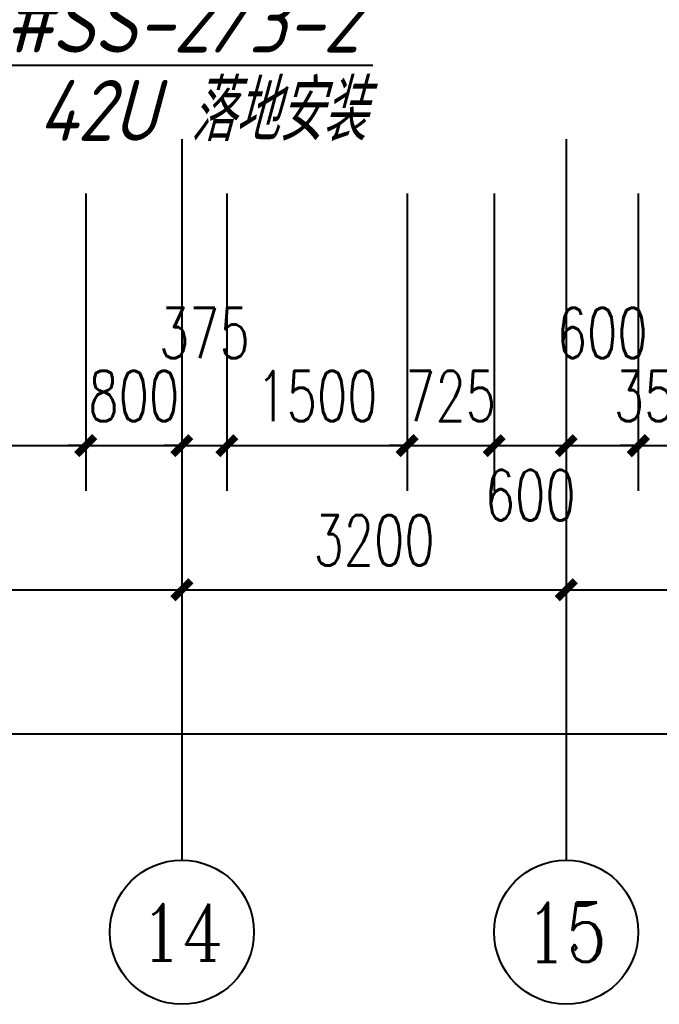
# Model space of a CAD drawing. Extents: x 0 to 2972856, y -1269770 to 0.
# Drawn here: x 2765306 to 2770631, y -1101156 to -1092960 of the extents above; entities that cross this region are included whole.
import ezdxf
from ezdxf.enums import TextEntityAlignment as Align

# ---------------------------------------------------------------- set-up
doc = ezdxf.new("R2010")
doc.units = 0
doc.header["$LTSCALE"] = 1000
doc.header["$PDSIZE"] = 50
for name, color, linetype in [('1-建筑底图', 8, 'Continuous'), ('AXIS_TEXT', 7, 'Continuous'), ('CABLETRAY_DIM', 3, 'Continuous')]:
    doc.layers.add(name, color=color, linetype=linetype)
doc.styles.add('_TCH_AXIS', font='COMPLEX', dxfattribs={"bigfont": 'GBCBIG'})
doc.styles.add('A_DIM_T3', font='SIMPLEX', dxfattribs={"width": 0.7, "bigfont": 'HZ'})
doc.styles.add('COMPLEX', font='COMPLEX')
doc.styles.get("Standard").update_dxf_attribs({"font": 'gbeitc.shx', "bigfont": 'gbcbig.shx'})
doc.dimstyles.new('_TCH_ARCH&&150', dxfattribs={"dimtxt": 420, "dimasz": 150, "dimexe": 375, "dimexo": 450, "dimgap": 202.5, "dimtad": 1, "dimdec": 0, "dimzin": 0, "dimdsep": 46, "dimtxsty": 'A_DIM_T3', "dimblk": 'ARCHTICK', "dimcen": 0.09, "dimclrt": 7, "dimazin": 2, "dimtfac": 1, "dimtdec": 0, "dimtix": 1, "dimtmove": 2, "dimatfit": 3, "dimfxl": 150, "dimtolj": 1, "dimtzin": 0, "dimarcsym": 0})

# ---------------------------------------------------------------- blocks, each defined once
blk = doc.blocks.new('_ArchTick')
at = {"color": 0, "linetype": 'ByBlock', "const_width": 0.4}
blk.add_lwpolyline([(-0.5, -0.5), (0.5, 0.5)], dxfattribs=at)
blk = doc.blocks.new('*D240')
at = {"layer": '1-建筑底图', "color": 0, "lineweight": -2, "transparency": 16777216}
for p, q in [((-600, -4450), (-600, -9325)), ((106600, -4450), (106600, -9325)), ((-600, -8950), (106600, -8950))]:
    blk.add_line(p, q, dxfattribs=at)
at = {"layer": 'Defpoints', "color": 0, "transparency": 16777216}
for p in [(-600, -4000), (106600, -4000), (106600, -8950)]:
    blk.add_point(p, dxfattribs=at)
at = {"layer": '1-建筑底图', "color": 0, "lineweight": -2, "transparency": 16777216, "xscale": 150, "yscale": 150, "zscale": 150, "rotation": 180}
blk.add_blockref('_ArchTick', (-600, -8950), dxfattribs=at)
at = {"layer": '1-建筑底图', "color": 0, "lineweight": -2, "transparency": 16777216, "xscale": 150, "yscale": 150, "zscale": 150}
blk.add_blockref('_ArchTick', (106600, -8950), dxfattribs=at)
at = {"layer": '1-建筑底图', "color": 7, "transparency": 16777216, "insert": (53000, -8537.5), "char_height": 420, "attachment_point": 5, "style": 'A_DIM_T3'}
blk.add_mtext('\\A1;107200', dxfattribs=at)
blk = doc.blocks.new('*D254')
at = {"layer": '1-建筑底图', "color": 0, "lineweight": -2, "transparency": 16777216}
for p, q in [((83200, -4450), (83200, -8125)), ((91200, -4450), (91200, -8125)), ((83200, -7750), (91200, -7750))]:
    blk.add_line(p, q, dxfattribs=at)
at = {"layer": 'Defpoints', "color": 0, "transparency": 16777216}
for p in [(83200, -4000), (91200, -4000), (91200, -7750)]:
    blk.add_point(p, dxfattribs=at)
at = {"layer": '1-建筑底图', "color": 0, "lineweight": -2, "transparency": 16777216, "xscale": 150, "yscale": 150, "zscale": 150, "rotation": 180}
blk.add_blockref('_ArchTick', (83200, -7750), dxfattribs=at)
at = {"layer": '1-建筑底图', "color": 0, "lineweight": -2, "transparency": 16777216, "xscale": 150, "yscale": 150, "zscale": 150}
blk.add_blockref('_ArchTick', (91200, -7750), dxfattribs=at)
at = {"layer": '1-建筑底图', "color": 7, "transparency": 16777216, "insert": (87200, -7337.5), "char_height": 420, "attachment_point": 5, "style": 'A_DIM_T3'}
blk.add_mtext('\\A1;8000', dxfattribs=at)
blk = doc.blocks.new('*D255')
at = {"layer": '1-建筑底图', "color": 0, "lineweight": -2, "transparency": 16777216}
for p, q in [((91200, -4450), (91200, -8125)), ((94400, -4450), (94400, -8125)), ((91200, -7750), (94400, -7750))]:
    blk.add_line(p, q, dxfattribs=at)
at = {"layer": 'Defpoints', "color": 0, "transparency": 16777216}
for p in [(91200, -4000), (94400, -4000), (94400, -7750)]:
    blk.add_point(p, dxfattribs=at)
at = {"layer": '1-建筑底图', "color": 0, "lineweight": -2, "transparency": 16777216, "xscale": 150, "yscale": 150, "zscale": 150, "rotation": 180}
blk.add_blockref('_ArchTick', (91200, -7750), dxfattribs=at)
at = {"layer": '1-建筑底图', "color": 0, "lineweight": -2, "transparency": 16777216, "xscale": 150, "yscale": 150, "zscale": 150}
blk.add_blockref('_ArchTick', (94400, -7750), dxfattribs=at)
at = {"layer": '1-建筑底图', "color": 7, "transparency": 16777216, "insert": (92800, -7337.5), "char_height": 420, "attachment_point": 5, "style": 'A_DIM_T3'}
blk.add_mtext('\\A1;3200', dxfattribs=at)
blk = doc.blocks.new('*D256')
at = {"layer": '1-建筑底图', "color": 0, "lineweight": -2, "transparency": 16777216}
for p, q in [((94400, -4450), (94400, -8125)), ((98400, -4450), (98400, -8125)), ((94400, -7750), (98400, -7750))]:
    blk.add_line(p, q, dxfattribs=at)
at = {"layer": 'Defpoints', "color": 0, "transparency": 16777216}
for p in [(94400, -4000), (98400, -4000), (98400, -7750)]:
    blk.add_point(p, dxfattribs=at)
at = {"layer": '1-建筑底图', "color": 0, "lineweight": -2, "transparency": 16777216, "xscale": 150, "yscale": 150, "zscale": 150, "rotation": 180}
blk.add_blockref('_ArchTick', (94400, -7750), dxfattribs=at)
at = {"layer": '1-建筑底图', "color": 0, "lineweight": -2, "transparency": 16777216, "xscale": 150, "yscale": 150, "zscale": 150}
blk.add_blockref('_ArchTick', (98400, -7750), dxfattribs=at)
at = {"layer": '1-建筑底图', "color": 7, "transparency": 16777216, "insert": (96400, -7337.5), "char_height": 420, "attachment_point": 5, "style": 'A_DIM_T3'}
blk.add_mtext('\\A1;4000', dxfattribs=at)
blk = doc.blocks.new('*D363')
at = {"layer": '1-建筑底图', "color": 0, "lineweight": -2, "transparency": 16777216}
for p, q in [((95000, -4450), (95000, -6925)), ((95350, -4450), (95350, -6925)), ((95000, -6550), (94850, -6550)), ((95000, -6550), (95350, -6550)), ((95350, -6550), (95500, -6550))]:
    blk.add_line(p, q, dxfattribs=at)
at = {"layer": 'Defpoints', "color": 0, "transparency": 16777216}
for p in [(95000, -4000), (95350, -4000), (95350, -6550)]:
    blk.add_point(p, dxfattribs=at)
at = {"layer": '1-建筑底图', "color": 0, "lineweight": -2, "transparency": 16777216, "xscale": 150, "yscale": 150, "zscale": 150}
blk.add_blockref('_ArchTick', (95000, -6550), dxfattribs=at)
at = {"layer": '1-建筑底图', "color": 0, "lineweight": -2, "transparency": 16777216, "xscale": 150, "yscale": 150, "zscale": 150, "rotation": 180}
blk.add_blockref('_ArchTick', (95350, -6550), dxfattribs=at)
at = {"layer": '1-建筑底图', "color": 7, "transparency": 16777216, "insert": (95175, -6137.5), "char_height": 420, "attachment_point": 5, "style": 'A_DIM_T3'}
blk.add_mtext('\\A1;350', dxfattribs=at)
blk = doc.blocks.new('*D364')
at = {"layer": '1-建筑底图', "color": 0, "lineweight": -2, "transparency": 16777216}
for p, q in [((94400, -4450), (94400, -6925)), ((95000, -4450), (95000, -6925)), ((94400, -6550), (95000, -6550))]:
    blk.add_line(p, q, dxfattribs=at)
at = {"layer": 'Defpoints', "color": 0, "transparency": 16777216}
for p in [(94400, -4000), (95000, -4000), (95000, -6550)]:
    blk.add_point(p, dxfattribs=at)
at = {"layer": '1-建筑底图', "color": 0, "lineweight": -2, "transparency": 16777216, "xscale": 150, "yscale": 150, "zscale": 150, "rotation": 180}
blk.add_blockref('_ArchTick', (94400, -6550), dxfattribs=at)
at = {"layer": '1-建筑底图', "color": 0, "lineweight": -2, "transparency": 16777216, "xscale": 150, "yscale": 150, "zscale": 150}
blk.add_blockref('_ArchTick', (95000, -6550), dxfattribs=at)
at = {"layer": '1-建筑底图', "color": 7, "transparency": 16777216, "insert": (94700, -5612.5), "char_height": 420, "attachment_point": 5, "style": 'A_DIM_T3'}
blk.add_mtext('\\A1;600', dxfattribs=at)
blk = doc.blocks.new('*D365')
at = {"layer": '1-建筑底图', "color": 0, "lineweight": -2, "transparency": 16777216}
for p, q in [((93800, -4450), (93800, -6925)), ((94400, -4450), (94400, -6925)), ((93800, -6550), (94400, -6550))]:
    blk.add_line(p, q, dxfattribs=at)
at = {"layer": 'Defpoints', "color": 0, "transparency": 16777216}
for p in [(93800, -4000), (94400, -4000), (94400, -6550)]:
    blk.add_point(p, dxfattribs=at)
at = {"layer": '1-建筑底图', "color": 0, "lineweight": -2, "transparency": 16777216, "xscale": 150, "yscale": 150, "zscale": 150, "rotation": 180}
blk.add_blockref('_ArchTick', (93800, -6550), dxfattribs=at)
at = {"layer": '1-建筑底图', "color": 0, "lineweight": -2, "transparency": 16777216, "xscale": 150, "yscale": 150, "zscale": 150}
blk.add_blockref('_ArchTick', (94400, -6550), dxfattribs=at)
at = {"layer": '1-建筑底图', "color": 7, "transparency": 16777216, "insert": (94100, -6962.5), "char_height": 420, "attachment_point": 5, "style": 'A_DIM_T3'}
blk.add_mtext('\\A1;600', dxfattribs=at)
blk = doc.blocks.new('*D366')
at = {"layer": '1-建筑底图', "color": 0, "lineweight": -2, "transparency": 16777216}
for p, q in [((93075, -4450), (93075, -6925)), ((93800, -4450), (93800, -6925)), ((93075, -6550), (92925, -6550)), ((93075, -6550), (93800, -6550)), ((93800, -6550), (93950, -6550))]:
    blk.add_line(p, q, dxfattribs=at)
at = {"layer": 'Defpoints', "color": 0, "transparency": 16777216}
for p in [(93075, -4000), (93800, -4000), (93800, -6550)]:
    blk.add_point(p, dxfattribs=at)
at = {"layer": '1-建筑底图', "color": 0, "lineweight": -2, "transparency": 16777216, "xscale": 150, "yscale": 150, "zscale": 150}
blk.add_blockref('_ArchTick', (93075, -6550), dxfattribs=at)
at = {"layer": '1-建筑底图', "color": 0, "lineweight": -2, "transparency": 16777216, "xscale": 150, "yscale": 150, "zscale": 150, "rotation": 180}
blk.add_blockref('_ArchTick', (93800, -6550), dxfattribs=at)
at = {"layer": '1-建筑底图', "color": 7, "transparency": 16777216, "insert": (93437.5, -6137.5), "char_height": 420, "attachment_point": 5, "style": 'A_DIM_T3'}
blk.add_mtext('\\A1;725', dxfattribs=at)
blk = doc.blocks.new('*D367')
at = {"layer": '1-建筑底图', "color": 0, "lineweight": -2, "transparency": 16777216}
for p, q in [((91575, -4450), (91575, -6925)), ((93075, -4450), (93075, -6925)), ((91575, -6550), (93075, -6550))]:
    blk.add_line(p, q, dxfattribs=at)
at = {"layer": 'Defpoints', "color": 0, "transparency": 16777216}
for p in [(91575, -4000), (93075, -4000), (93075, -6550)]:
    blk.add_point(p, dxfattribs=at)
at = {"layer": '1-建筑底图', "color": 0, "lineweight": -2, "transparency": 16777216, "xscale": 150, "yscale": 150, "zscale": 150, "rotation": 180}
blk.add_blockref('_ArchTick', (91575, -6550), dxfattribs=at)
at = {"layer": '1-建筑底图', "color": 0, "lineweight": -2, "transparency": 16777216, "xscale": 150, "yscale": 150, "zscale": 150}
blk.add_blockref('_ArchTick', (93075, -6550), dxfattribs=at)
at = {"layer": '1-建筑底图', "color": 7, "transparency": 16777216, "insert": (92325, -6137.5), "char_height": 420, "attachment_point": 5, "style": 'A_DIM_T3'}
blk.add_mtext('\\A1;1500', dxfattribs=at)
blk = doc.blocks.new('*D368')
at = {"layer": '1-建筑底图', "color": 0, "lineweight": -2, "transparency": 16777216}
for p, q in [((91200, -4450), (91200, -6925)), ((91575, -4450), (91575, -6925)), ((91200, -6550), (91050, -6550)), ((91200, -6550), (91575, -6550)), ((91575, -6550), (91725, -6550))]:
    blk.add_line(p, q, dxfattribs=at)
at = {"layer": 'Defpoints', "color": 0, "transparency": 16777216}
for p in [(91200, -4000), (91575, -4000), (91575, -6550)]:
    blk.add_point(p, dxfattribs=at)
at = {"layer": '1-建筑底图', "color": 0, "lineweight": -2, "transparency": 16777216, "xscale": 150, "yscale": 150, "zscale": 150}
blk.add_blockref('_ArchTick', (91200, -6550), dxfattribs=at)
at = {"layer": '1-建筑底图', "color": 0, "lineweight": -2, "transparency": 16777216, "xscale": 150, "yscale": 150, "zscale": 150, "rotation": 180}
blk.add_blockref('_ArchTick', (91575, -6550), dxfattribs=at)
at = {"layer": '1-建筑底图', "color": 7, "transparency": 16777216, "insert": (91387.5, -5612.5), "char_height": 420, "attachment_point": 5, "style": 'A_DIM_T3'}
blk.add_mtext('\\A1;375', dxfattribs=at)
blk = doc.blocks.new('*D369')
at = {"layer": '1-建筑底图', "color": 0, "lineweight": -2, "transparency": 16777216}
for p, q in [((90400, -4450), (90400, -6925)), ((91200, -4450), (91200, -6925)), ((90400, -6550), (90250, -6550)), ((90400, -6550), (91200, -6550)), ((91200, -6550), (91350, -6550))]:
    blk.add_line(p, q, dxfattribs=at)
at = {"layer": 'Defpoints', "color": 0, "transparency": 16777216}
for p in [(90400, -4000), (91200, -4000), (91200, -6550)]:
    blk.add_point(p, dxfattribs=at)
at = {"layer": '1-建筑底图', "color": 0, "lineweight": -2, "transparency": 16777216, "xscale": 150, "yscale": 150, "zscale": 150}
blk.add_blockref('_ArchTick', (90400, -6550), dxfattribs=at)
at = {"layer": '1-建筑底图', "color": 0, "lineweight": -2, "transparency": 16777216, "xscale": 150, "yscale": 150, "zscale": 150, "rotation": 180}
blk.add_blockref('_ArchTick', (91200, -6550), dxfattribs=at)
at = {"layer": '1-建筑底图', "color": 7, "transparency": 16777216, "insert": (90800, -6137.5), "char_height": 420, "attachment_point": 5, "style": 'A_DIM_T3'}
blk.add_mtext('\\A1;800', dxfattribs=at)
blk = doc.blocks.new('*D370')
at = {"layer": '1-建筑底图', "color": 0, "lineweight": -2, "transparency": 16777216}
for p, q in [((88150, -4450), (88150, -6925)), ((90400, -4450), (90400, -6925)), ((88150, -6550), (90400, -6550))]:
    blk.add_line(p, q, dxfattribs=at)
at = {"layer": 'Defpoints', "color": 0, "transparency": 16777216}
for p in [(88150, -4000), (90400, -4000), (90400, -6550)]:
    blk.add_point(p, dxfattribs=at)
at = {"layer": '1-建筑底图', "color": 0, "lineweight": -2, "transparency": 16777216, "xscale": 150, "yscale": 150, "zscale": 150, "rotation": 180}
blk.add_blockref('_ArchTick', (88150, -6550), dxfattribs=at)
at = {"layer": '1-建筑底图', "color": 0, "lineweight": -2, "transparency": 16777216, "xscale": 150, "yscale": 150, "zscale": 150}
blk.add_blockref('_ArchTick', (90400, -6550), dxfattribs=at)
at = {"layer": '1-建筑底图', "color": 7, "transparency": 16777216, "insert": (89275, -6137.5), "char_height": 420, "attachment_point": 5, "style": 'A_DIM_T3'}
blk.add_mtext('\\A1;2250', dxfattribs=at)
blk = doc.blocks.new('*D855')
at = {"layer": '1-建筑底图', "color": 0, "lineweight": -2, "transparency": 16777216}
for p, q in [((-600, -4450), (-600, -9325)), ((106600, -4450), (106600, -9325)), ((-600, -8950), (106600, -8950))]:
    blk.add_line(p, q, dxfattribs=at)
at = {"layer": 'Defpoints', "color": 0, "transparency": 16777216}
for p in [(-600, -4000), (106600, -4000), (106600, -8950)]:
    blk.add_point(p, dxfattribs=at)
at = {"layer": '1-建筑底图', "color": 0, "lineweight": -2, "transparency": 16777216, "xscale": 150, "yscale": 150, "zscale": 150, "rotation": 180}
blk.add_blockref('_ArchTick', (-600, -8950), dxfattribs=at)
at = {"layer": '1-建筑底图', "color": 0, "lineweight": -2, "transparency": 16777216, "xscale": 150, "yscale": 150, "zscale": 150}
blk.add_blockref('_ArchTick', (106600, -8950), dxfattribs=at)
at = {"layer": '1-建筑底图', "color": 7, "transparency": 16777216, "insert": (53000, -8537.5), "char_height": 420, "attachment_point": 5, "style": 'A_DIM_T3'}
blk.add_mtext('\\A1;107200', dxfattribs=at)
blk = doc.blocks.new('*D869')
at = {"layer": '1-建筑底图', "color": 0, "lineweight": -2, "transparency": 16777216}
for p, q in [((83200, -4450), (83200, -8125)), ((91200, -4450), (91200, -8125)), ((83200, -7750), (91200, -7750))]:
    blk.add_line(p, q, dxfattribs=at)
at = {"layer": 'Defpoints', "color": 0, "transparency": 16777216}
for p in [(83200, -4000), (91200, -4000), (91200, -7750)]:
    blk.add_point(p, dxfattribs=at)
at = {"layer": '1-建筑底图', "color": 0, "lineweight": -2, "transparency": 16777216, "xscale": 150, "yscale": 150, "zscale": 150, "rotation": 180}
blk.add_blockref('_ArchTick', (83200, -7750), dxfattribs=at)
at = {"layer": '1-建筑底图', "color": 0, "lineweight": -2, "transparency": 16777216, "xscale": 150, "yscale": 150, "zscale": 150}
blk.add_blockref('_ArchTick', (91200, -7750), dxfattribs=at)
at = {"layer": '1-建筑底图', "color": 7, "transparency": 16777216, "insert": (87200, -7337.5), "char_height": 420, "attachment_point": 5, "style": 'A_DIM_T3'}
blk.add_mtext('\\A1;8000', dxfattribs=at)
blk = doc.blocks.new('*D870')
at = {"layer": '1-建筑底图', "color": 0, "lineweight": -2, "transparency": 16777216}
for p, q in [((91200, -4450), (91200, -8125)), ((94400, -4450), (94400, -8125)), ((91200, -7750), (94400, -7750))]:
    blk.add_line(p, q, dxfattribs=at)
at = {"layer": 'Defpoints', "color": 0, "transparency": 16777216}
for p in [(91200, -4000), (94400, -4000), (94400, -7750)]:
    blk.add_point(p, dxfattribs=at)
at = {"layer": '1-建筑底图', "color": 0, "lineweight": -2, "transparency": 16777216, "xscale": 150, "yscale": 150, "zscale": 150, "rotation": 180}
blk.add_blockref('_ArchTick', (91200, -7750), dxfattribs=at)
at = {"layer": '1-建筑底图', "color": 0, "lineweight": -2, "transparency": 16777216, "xscale": 150, "yscale": 150, "zscale": 150}
blk.add_blockref('_ArchTick', (94400, -7750), dxfattribs=at)
at = {"layer": '1-建筑底图', "color": 7, "transparency": 16777216, "insert": (92800, -7337.5), "char_height": 420, "attachment_point": 5, "style": 'A_DIM_T3'}
blk.add_mtext('\\A1;3200', dxfattribs=at)
blk = doc.blocks.new('*D871')
at = {"layer": '1-建筑底图', "color": 0, "lineweight": -2, "transparency": 16777216}
for p, q in [((94400, -4450), (94400, -8125)), ((98400, -4450), (98400, -8125)), ((94400, -7750), (98400, -7750))]:
    blk.add_line(p, q, dxfattribs=at)
at = {"layer": 'Defpoints', "color": 0, "transparency": 16777216}
for p in [(94400, -4000), (98400, -4000), (98400, -7750)]:
    blk.add_point(p, dxfattribs=at)
at = {"layer": '1-建筑底图', "color": 0, "lineweight": -2, "transparency": 16777216, "xscale": 150, "yscale": 150, "zscale": 150, "rotation": 180}
blk.add_blockref('_ArchTick', (94400, -7750), dxfattribs=at)
at = {"layer": '1-建筑底图', "color": 0, "lineweight": -2, "transparency": 16777216, "xscale": 150, "yscale": 150, "zscale": 150}
blk.add_blockref('_ArchTick', (98400, -7750), dxfattribs=at)
at = {"layer": '1-建筑底图', "color": 7, "transparency": 16777216, "insert": (96400, -7337.5), "char_height": 420, "attachment_point": 5, "style": 'A_DIM_T3'}
blk.add_mtext('\\A1;4000', dxfattribs=at)
blk = doc.blocks.new('*D978')
at = {"layer": '1-建筑底图', "color": 0, "lineweight": -2, "transparency": 16777216}
for p, q in [((95000, -4450), (95000, -6925)), ((95350, -4450), (95350, -6925)), ((95000, -6550), (94850, -6550)), ((95000, -6550), (95350, -6550)), ((95350, -6550), (95500, -6550))]:
    blk.add_line(p, q, dxfattribs=at)
at = {"layer": 'Defpoints', "color": 0, "transparency": 16777216}
for p in [(95000, -4000), (95350, -4000), (95350, -6550)]:
    blk.add_point(p, dxfattribs=at)
at = {"layer": '1-建筑底图', "color": 0, "lineweight": -2, "transparency": 16777216, "xscale": 150, "yscale": 150, "zscale": 150}
blk.add_blockref('_ArchTick', (95000, -6550), dxfattribs=at)
at = {"layer": '1-建筑底图', "color": 0, "lineweight": -2, "transparency": 16777216, "xscale": 150, "yscale": 150, "zscale": 150, "rotation": 180}
blk.add_blockref('_ArchTick', (95350, -6550), dxfattribs=at)
at = {"layer": '1-建筑底图', "color": 7, "transparency": 16777216, "insert": (95175, -6137.5), "char_height": 420, "attachment_point": 5, "style": 'A_DIM_T3'}
blk.add_mtext('\\A1;350', dxfattribs=at)
blk = doc.blocks.new('*D979')
at = {"layer": '1-建筑底图', "color": 0, "lineweight": -2, "transparency": 16777216}
for p, q in [((94400, -4450), (94400, -6925)), ((95000, -4450), (95000, -6925)), ((94400, -6550), (95000, -6550))]:
    blk.add_line(p, q, dxfattribs=at)
at = {"layer": 'Defpoints', "color": 0, "transparency": 16777216}
for p in [(94400, -4000), (95000, -4000), (95000, -6550)]:
    blk.add_point(p, dxfattribs=at)
at = {"layer": '1-建筑底图', "color": 0, "lineweight": -2, "transparency": 16777216, "xscale": 150, "yscale": 150, "zscale": 150, "rotation": 180}
blk.add_blockref('_ArchTick', (94400, -6550), dxfattribs=at)
at = {"layer": '1-建筑底图', "color": 0, "lineweight": -2, "transparency": 16777216, "xscale": 150, "yscale": 150, "zscale": 150}
blk.add_blockref('_ArchTick', (95000, -6550), dxfattribs=at)
at = {"layer": '1-建筑底图', "color": 7, "transparency": 16777216, "insert": (94700, -5612.5), "char_height": 420, "attachment_point": 5, "style": 'A_DIM_T3'}
blk.add_mtext('\\A1;600', dxfattribs=at)
blk = doc.blocks.new('*D980')
at = {"layer": '1-建筑底图', "color": 0, "lineweight": -2, "transparency": 16777216}
for p, q in [((93800, -4450), (93800, -6925)), ((94400, -4450), (94400, -6925)), ((93800, -6550), (94400, -6550))]:
    blk.add_line(p, q, dxfattribs=at)
at = {"layer": 'Defpoints', "color": 0, "transparency": 16777216}
for p in [(93800, -4000), (94400, -4000), (94400, -6550)]:
    blk.add_point(p, dxfattribs=at)
at = {"layer": '1-建筑底图', "color": 0, "lineweight": -2, "transparency": 16777216, "xscale": 150, "yscale": 150, "zscale": 150, "rotation": 180}
blk.add_blockref('_ArchTick', (93800, -6550), dxfattribs=at)
at = {"layer": '1-建筑底图', "color": 0, "lineweight": -2, "transparency": 16777216, "xscale": 150, "yscale": 150, "zscale": 150}
blk.add_blockref('_ArchTick', (94400, -6550), dxfattribs=at)
at = {"layer": '1-建筑底图', "color": 7, "transparency": 16777216, "insert": (94100, -6962.5), "char_height": 420, "attachment_point": 5, "style": 'A_DIM_T3'}
blk.add_mtext('\\A1;600', dxfattribs=at)
blk = doc.blocks.new('*D981')
at = {"layer": '1-建筑底图', "color": 0, "lineweight": -2, "transparency": 16777216}
for p, q in [((93075, -4450), (93075, -6925)), ((93800, -4450), (93800, -6925)), ((93075, -6550), (92925, -6550)), ((93075, -6550), (93800, -6550)), ((93800, -6550), (93950, -6550))]:
    blk.add_line(p, q, dxfattribs=at)
at = {"layer": 'Defpoints', "color": 0, "transparency": 16777216}
for p in [(93075, -4000), (93800, -4000), (93800, -6550)]:
    blk.add_point(p, dxfattribs=at)
at = {"layer": '1-建筑底图', "color": 0, "lineweight": -2, "transparency": 16777216, "xscale": 150, "yscale": 150, "zscale": 150}
blk.add_blockref('_ArchTick', (93075, -6550), dxfattribs=at)
at = {"layer": '1-建筑底图', "color": 0, "lineweight": -2, "transparency": 16777216, "xscale": 150, "yscale": 150, "zscale": 150, "rotation": 180}
blk.add_blockref('_ArchTick', (93800, -6550), dxfattribs=at)
at = {"layer": '1-建筑底图', "color": 7, "transparency": 16777216, "insert": (93437.5, -6137.5), "char_height": 420, "attachment_point": 5, "style": 'A_DIM_T3'}
blk.add_mtext('\\A1;725', dxfattribs=at)
blk = doc.blocks.new('*D982')
at = {"layer": '1-建筑底图', "color": 0, "lineweight": -2, "transparency": 16777216}
for p, q in [((91575, -4450), (91575, -6925)), ((93075, -4450), (93075, -6925)), ((91575, -6550), (93075, -6550))]:
    blk.add_line(p, q, dxfattribs=at)
at = {"layer": 'Defpoints', "color": 0, "transparency": 16777216}
for p in [(91575, -4000), (93075, -4000), (93075, -6550)]:
    blk.add_point(p, dxfattribs=at)
at = {"layer": '1-建筑底图', "color": 0, "lineweight": -2, "transparency": 16777216, "xscale": 150, "yscale": 150, "zscale": 150, "rotation": 180}
blk.add_blockref('_ArchTick', (91575, -6550), dxfattribs=at)
at = {"layer": '1-建筑底图', "color": 0, "lineweight": -2, "transparency": 16777216, "xscale": 150, "yscale": 150, "zscale": 150}
blk.add_blockref('_ArchTick', (93075, -6550), dxfattribs=at)
at = {"layer": '1-建筑底图', "color": 7, "transparency": 16777216, "insert": (92325, -6137.5), "char_height": 420, "attachment_point": 5, "style": 'A_DIM_T3'}
blk.add_mtext('\\A1;1500', dxfattribs=at)
blk = doc.blocks.new('*D983')
at = {"layer": '1-建筑底图', "color": 0, "lineweight": -2, "transparency": 16777216}
for p, q in [((91200, -4450), (91200, -6925)), ((91575, -4450), (91575, -6925)), ((91200, -6550), (91050, -6550)), ((91200, -6550), (91575, -6550)), ((91575, -6550), (91725, -6550))]:
    blk.add_line(p, q, dxfattribs=at)
at = {"layer": 'Defpoints', "color": 0, "transparency": 16777216}
for p in [(91200, -4000), (91575, -4000), (91575, -6550)]:
    blk.add_point(p, dxfattribs=at)
at = {"layer": '1-建筑底图', "color": 0, "lineweight": -2, "transparency": 16777216, "xscale": 150, "yscale": 150, "zscale": 150}
blk.add_blockref('_ArchTick', (91200, -6550), dxfattribs=at)
at = {"layer": '1-建筑底图', "color": 0, "lineweight": -2, "transparency": 16777216, "xscale": 150, "yscale": 150, "zscale": 150, "rotation": 180}
blk.add_blockref('_ArchTick', (91575, -6550), dxfattribs=at)
at = {"layer": '1-建筑底图', "color": 7, "transparency": 16777216, "insert": (91387.5, -5612.5), "char_height": 420, "attachment_point": 5, "style": 'A_DIM_T3'}
blk.add_mtext('\\A1;375', dxfattribs=at)
blk = doc.blocks.new('*D984')
at = {"layer": '1-建筑底图', "color": 0, "lineweight": -2, "transparency": 16777216}
for p, q in [((90400, -4450), (90400, -6925)), ((91200, -4450), (91200, -6925)), ((90400, -6550), (90250, -6550)), ((90400, -6550), (91200, -6550)), ((91200, -6550), (91350, -6550))]:
    blk.add_line(p, q, dxfattribs=at)
at = {"layer": 'Defpoints', "color": 0, "transparency": 16777216}
for p in [(90400, -4000), (91200, -4000), (91200, -6550)]:
    blk.add_point(p, dxfattribs=at)
at = {"layer": '1-建筑底图', "color": 0, "lineweight": -2, "transparency": 16777216, "xscale": 150, "yscale": 150, "zscale": 150}
blk.add_blockref('_ArchTick', (90400, -6550), dxfattribs=at)
at = {"layer": '1-建筑底图', "color": 0, "lineweight": -2, "transparency": 16777216, "xscale": 150, "yscale": 150, "zscale": 150, "rotation": 180}
blk.add_blockref('_ArchTick', (91200, -6550), dxfattribs=at)
at = {"layer": '1-建筑底图', "color": 7, "transparency": 16777216, "insert": (90800, -6137.5), "char_height": 420, "attachment_point": 5, "style": 'A_DIM_T3'}
blk.add_mtext('\\A1;800', dxfattribs=at)
blk = doc.blocks.new('*D985')
at = {"layer": '1-建筑底图', "color": 0, "lineweight": -2, "transparency": 16777216}
for p, q in [((88150, -4450), (88150, -6925)), ((90400, -4450), (90400, -6925)), ((88150, -6550), (90400, -6550))]:
    blk.add_line(p, q, dxfattribs=at)
at = {"layer": 'Defpoints', "color": 0, "transparency": 16777216}
for p in [(88150, -4000), (90400, -4000), (90400, -6550)]:
    blk.add_point(p, dxfattribs=at)
at = {"layer": '1-建筑底图', "color": 0, "lineweight": -2, "transparency": 16777216, "xscale": 150, "yscale": 150, "zscale": 150, "rotation": 180}
blk.add_blockref('_ArchTick', (88150, -6550), dxfattribs=at)
at = {"layer": '1-建筑底图', "color": 0, "lineweight": -2, "transparency": 16777216, "xscale": 150, "yscale": 150, "zscale": 150}
blk.add_blockref('_ArchTick', (90400, -6550), dxfattribs=at)
at = {"layer": '1-建筑底图', "color": 7, "transparency": 16777216, "insert": (89275, -6137.5), "char_height": 420, "attachment_point": 5, "style": 'A_DIM_T3'}
blk.add_mtext('\\A1;2250', dxfattribs=at)
blk = doc.blocks.new('_AXISO')
blk.add_circle((0, 0), 0.5)
at = {"layer": 'AXIS_TEXT', "style": 'COMPLEX', "width": 1.041667}
blk.add_attdef('A', text='', height=0.56, dxfattribs=at).set_placement((-0.25, -0.28), (0.25, -0.28), align=Align.FIT)
blk = doc.blocks.new('*D458')
at = {"layer": '1-建筑底图', "color": 0, "lineweight": -2, "transparency": 16777216}
for p, q in [((-600, -4450), (-600, -9325)), ((106600, -4450), (106600, -9325)), ((-600, -8950), (106600, -8950))]:
    blk.add_line(p, q, dxfattribs=at)
at = {"layer": 'Defpoints', "color": 0, "transparency": 16777216}
for p in [(-600, -4000), (106600, -4000), (106600, -8950)]:
    blk.add_point(p, dxfattribs=at)
at = {"layer": '1-建筑底图', "color": 0, "lineweight": -2, "transparency": 16777216, "xscale": 150, "yscale": 150, "zscale": 150, "rotation": 180}
blk.add_blockref('_ArchTick', (-600, -8950), dxfattribs=at)
at = {"layer": '1-建筑底图', "color": 0, "lineweight": -2, "transparency": 16777216, "xscale": 150, "yscale": 150, "zscale": 150}
blk.add_blockref('_ArchTick', (106600, -8950), dxfattribs=at)
at = {"layer": '1-建筑底图', "color": 7, "transparency": 16777216, "insert": (53000, -8537.5), "char_height": 420, "attachment_point": 5, "style": 'A_DIM_T3'}
blk.add_mtext('\\A1;107200', dxfattribs=at)
blk = doc.blocks.new('*D472')
at = {"layer": '1-建筑底图', "color": 0, "lineweight": -2, "transparency": 16777216}
for p, q in [((83200, -4450), (83200, -8125)), ((91200, -4450), (91200, -8125)), ((83200, -7750), (91200, -7750))]:
    blk.add_line(p, q, dxfattribs=at)
at = {"layer": 'Defpoints', "color": 0, "transparency": 16777216}
for p in [(83200, -4000), (91200, -4000), (91200, -7750)]:
    blk.add_point(p, dxfattribs=at)
at = {"layer": '1-建筑底图', "color": 0, "lineweight": -2, "transparency": 16777216, "xscale": 150, "yscale": 150, "zscale": 150, "rotation": 180}
blk.add_blockref('_ArchTick', (83200, -7750), dxfattribs=at)
at = {"layer": '1-建筑底图', "color": 0, "lineweight": -2, "transparency": 16777216, "xscale": 150, "yscale": 150, "zscale": 150}
blk.add_blockref('_ArchTick', (91200, -7750), dxfattribs=at)
at = {"layer": '1-建筑底图', "color": 7, "transparency": 16777216, "insert": (87200, -7337.5), "char_height": 420, "attachment_point": 5, "style": 'A_DIM_T3'}
blk.add_mtext('\\A1;8000', dxfattribs=at)
blk = doc.blocks.new('*D473')
at = {"layer": '1-建筑底图', "color": 0, "lineweight": -2, "transparency": 16777216}
for p, q in [((91200, -4450), (91200, -8125)), ((94400, -4450), (94400, -8125)), ((91200, -7750), (94400, -7750))]:
    blk.add_line(p, q, dxfattribs=at)
at = {"layer": 'Defpoints', "color": 0, "transparency": 16777216}
for p in [(91200, -4000), (94400, -4000), (94400, -7750)]:
    blk.add_point(p, dxfattribs=at)
at = {"layer": '1-建筑底图', "color": 0, "lineweight": -2, "transparency": 16777216, "xscale": 150, "yscale": 150, "zscale": 150, "rotation": 180}
blk.add_blockref('_ArchTick', (91200, -7750), dxfattribs=at)
at = {"layer": '1-建筑底图', "color": 0, "lineweight": -2, "transparency": 16777216, "xscale": 150, "yscale": 150, "zscale": 150}
blk.add_blockref('_ArchTick', (94400, -7750), dxfattribs=at)
at = {"layer": '1-建筑底图', "color": 7, "transparency": 16777216, "insert": (92800, -7337.5), "char_height": 420, "attachment_point": 5, "style": 'A_DIM_T3'}
blk.add_mtext('\\A1;3200', dxfattribs=at)
blk = doc.blocks.new('*D474')
at = {"layer": '1-建筑底图', "color": 0, "lineweight": -2, "transparency": 16777216}
for p, q in [((94400, -4450), (94400, -8125)), ((98400, -4450), (98400, -8125)), ((94400, -7750), (98400, -7750))]:
    blk.add_line(p, q, dxfattribs=at)
at = {"layer": 'Defpoints', "color": 0, "transparency": 16777216}
for p in [(94400, -4000), (98400, -4000), (98400, -7750)]:
    blk.add_point(p, dxfattribs=at)
at = {"layer": '1-建筑底图', "color": 0, "lineweight": -2, "transparency": 16777216, "xscale": 150, "yscale": 150, "zscale": 150, "rotation": 180}
blk.add_blockref('_ArchTick', (94400, -7750), dxfattribs=at)
at = {"layer": '1-建筑底图', "color": 0, "lineweight": -2, "transparency": 16777216, "xscale": 150, "yscale": 150, "zscale": 150}
blk.add_blockref('_ArchTick', (98400, -7750), dxfattribs=at)
at = {"layer": '1-建筑底图', "color": 7, "transparency": 16777216, "insert": (96400, -7337.5), "char_height": 420, "attachment_point": 5, "style": 'A_DIM_T3'}
blk.add_mtext('\\A1;4000', dxfattribs=at)
blk = doc.blocks.new('*D581')
at = {"layer": '1-建筑底图', "color": 0, "lineweight": -2, "transparency": 16777216}
for p, q in [((95000, -4450), (95000, -6925)), ((95350, -4450), (95350, -6925)), ((95000, -6550), (94850, -6550)), ((95000, -6550), (95350, -6550)), ((95350, -6550), (95500, -6550))]:
    blk.add_line(p, q, dxfattribs=at)
at = {"layer": 'Defpoints', "color": 0, "transparency": 16777216}
for p in [(95000, -4000), (95350, -4000), (95350, -6550)]:
    blk.add_point(p, dxfattribs=at)
at = {"layer": '1-建筑底图', "color": 0, "lineweight": -2, "transparency": 16777216, "xscale": 150, "yscale": 150, "zscale": 150}
blk.add_blockref('_ArchTick', (95000, -6550), dxfattribs=at)
at = {"layer": '1-建筑底图', "color": 0, "lineweight": -2, "transparency": 16777216, "xscale": 150, "yscale": 150, "zscale": 150, "rotation": 180}
blk.add_blockref('_ArchTick', (95350, -6550), dxfattribs=at)
at = {"layer": '1-建筑底图', "color": 7, "transparency": 16777216, "insert": (95175, -6137.5), "char_height": 420, "attachment_point": 5, "style": 'A_DIM_T3'}
blk.add_mtext('\\A1;350', dxfattribs=at)
blk = doc.blocks.new('*D582')
at = {"layer": '1-建筑底图', "color": 0, "lineweight": -2, "transparency": 16777216}
for p, q in [((94400, -4450), (94400, -6925)), ((95000, -4450), (95000, -6925)), ((94400, -6550), (95000, -6550))]:
    blk.add_line(p, q, dxfattribs=at)
at = {"layer": 'Defpoints', "color": 0, "transparency": 16777216}
for p in [(94400, -4000), (95000, -4000), (95000, -6550)]:
    blk.add_point(p, dxfattribs=at)
at = {"layer": '1-建筑底图', "color": 0, "lineweight": -2, "transparency": 16777216, "xscale": 150, "yscale": 150, "zscale": 150, "rotation": 180}
blk.add_blockref('_ArchTick', (94400, -6550), dxfattribs=at)
at = {"layer": '1-建筑底图', "color": 0, "lineweight": -2, "transparency": 16777216, "xscale": 150, "yscale": 150, "zscale": 150}
blk.add_blockref('_ArchTick', (95000, -6550), dxfattribs=at)
at = {"layer": '1-建筑底图', "color": 7, "transparency": 16777216, "insert": (94700, -5612.5), "char_height": 420, "attachment_point": 5, "style": 'A_DIM_T3'}
blk.add_mtext('\\A1;600', dxfattribs=at)
blk = doc.blocks.new('*D583')
at = {"layer": '1-建筑底图', "color": 0, "lineweight": -2, "transparency": 16777216}
for p, q in [((93800, -4450), (93800, -6925)), ((94400, -4450), (94400, -6925)), ((93800, -6550), (94400, -6550))]:
    blk.add_line(p, q, dxfattribs=at)
at = {"layer": 'Defpoints', "color": 0, "transparency": 16777216}
for p in [(93800, -4000), (94400, -4000), (94400, -6550)]:
    blk.add_point(p, dxfattribs=at)
at = {"layer": '1-建筑底图', "color": 0, "lineweight": -2, "transparency": 16777216, "xscale": 150, "yscale": 150, "zscale": 150, "rotation": 180}
blk.add_blockref('_ArchTick', (93800, -6550), dxfattribs=at)
at = {"layer": '1-建筑底图', "color": 0, "lineweight": -2, "transparency": 16777216, "xscale": 150, "yscale": 150, "zscale": 150}
blk.add_blockref('_ArchTick', (94400, -6550), dxfattribs=at)
at = {"layer": '1-建筑底图', "color": 7, "transparency": 16777216, "insert": (94100, -6962.5), "char_height": 420, "attachment_point": 5, "style": 'A_DIM_T3'}
blk.add_mtext('\\A1;600', dxfattribs=at)
blk = doc.blocks.new('*D584')
at = {"layer": '1-建筑底图', "color": 0, "lineweight": -2, "transparency": 16777216}
for p, q in [((93075, -4450), (93075, -6925)), ((93800, -4450), (93800, -6925)), ((93075, -6550), (92925, -6550)), ((93075, -6550), (93800, -6550)), ((93800, -6550), (93950, -6550))]:
    blk.add_line(p, q, dxfattribs=at)
at = {"layer": 'Defpoints', "color": 0, "transparency": 16777216}
for p in [(93075, -4000), (93800, -4000), (93800, -6550)]:
    blk.add_point(p, dxfattribs=at)
at = {"layer": '1-建筑底图', "color": 0, "lineweight": -2, "transparency": 16777216, "xscale": 150, "yscale": 150, "zscale": 150}
blk.add_blockref('_ArchTick', (93075, -6550), dxfattribs=at)
at = {"layer": '1-建筑底图', "color": 0, "lineweight": -2, "transparency": 16777216, "xscale": 150, "yscale": 150, "zscale": 150, "rotation": 180}
blk.add_blockref('_ArchTick', (93800, -6550), dxfattribs=at)
at = {"layer": '1-建筑底图', "color": 7, "transparency": 16777216, "insert": (93437.5, -6137.5), "char_height": 420, "attachment_point": 5, "style": 'A_DIM_T3'}
blk.add_mtext('\\A1;725', dxfattribs=at)
blk = doc.blocks.new('*D585')
at = {"layer": '1-建筑底图', "color": 0, "lineweight": -2, "transparency": 16777216}
for p, q in [((91575, -4450), (91575, -6925)), ((93075, -4450), (93075, -6925)), ((91575, -6550), (93075, -6550))]:
    blk.add_line(p, q, dxfattribs=at)
at = {"layer": 'Defpoints', "color": 0, "transparency": 16777216}
for p in [(91575, -4000), (93075, -4000), (93075, -6550)]:
    blk.add_point(p, dxfattribs=at)
at = {"layer": '1-建筑底图', "color": 0, "lineweight": -2, "transparency": 16777216, "xscale": 150, "yscale": 150, "zscale": 150, "rotation": 180}
blk.add_blockref('_ArchTick', (91575, -6550), dxfattribs=at)
at = {"layer": '1-建筑底图', "color": 0, "lineweight": -2, "transparency": 16777216, "xscale": 150, "yscale": 150, "zscale": 150}
blk.add_blockref('_ArchTick', (93075, -6550), dxfattribs=at)
at = {"layer": '1-建筑底图', "color": 7, "transparency": 16777216, "insert": (92325, -6137.5), "char_height": 420, "attachment_point": 5, "style": 'A_DIM_T3'}
blk.add_mtext('\\A1;1500', dxfattribs=at)
blk = doc.blocks.new('*D586')
at = {"layer": '1-建筑底图', "color": 0, "lineweight": -2, "transparency": 16777216}
for p, q in [((91200, -4450), (91200, -6925)), ((91575, -4450), (91575, -6925)), ((91200, -6550), (91050, -6550)), ((91200, -6550), (91575, -6550)), ((91575, -6550), (91725, -6550))]:
    blk.add_line(p, q, dxfattribs=at)
at = {"layer": 'Defpoints', "color": 0, "transparency": 16777216}
for p in [(91200, -4000), (91575, -4000), (91575, -6550)]:
    blk.add_point(p, dxfattribs=at)
at = {"layer": '1-建筑底图', "color": 0, "lineweight": -2, "transparency": 16777216, "xscale": 150, "yscale": 150, "zscale": 150}
blk.add_blockref('_ArchTick', (91200, -6550), dxfattribs=at)
at = {"layer": '1-建筑底图', "color": 0, "lineweight": -2, "transparency": 16777216, "xscale": 150, "yscale": 150, "zscale": 150, "rotation": 180}
blk.add_blockref('_ArchTick', (91575, -6550), dxfattribs=at)
at = {"layer": '1-建筑底图', "color": 7, "transparency": 16777216, "insert": (91387.5, -5612.5), "char_height": 420, "attachment_point": 5, "style": 'A_DIM_T3'}
blk.add_mtext('\\A1;375', dxfattribs=at)
blk = doc.blocks.new('*D587')
at = {"layer": '1-建筑底图', "color": 0, "lineweight": -2, "transparency": 16777216}
for p, q in [((90400, -4450), (90400, -6925)), ((91200, -4450), (91200, -6925)), ((90400, -6550), (90250, -6550)), ((90400, -6550), (91200, -6550)), ((91200, -6550), (91350, -6550))]:
    blk.add_line(p, q, dxfattribs=at)
at = {"layer": 'Defpoints', "color": 0, "transparency": 16777216}
for p in [(90400, -4000), (91200, -4000), (91200, -6550)]:
    blk.add_point(p, dxfattribs=at)
at = {"layer": '1-建筑底图', "color": 0, "lineweight": -2, "transparency": 16777216, "xscale": 150, "yscale": 150, "zscale": 150}
blk.add_blockref('_ArchTick', (90400, -6550), dxfattribs=at)
at = {"layer": '1-建筑底图', "color": 0, "lineweight": -2, "transparency": 16777216, "xscale": 150, "yscale": 150, "zscale": 150, "rotation": 180}
blk.add_blockref('_ArchTick', (91200, -6550), dxfattribs=at)
at = {"layer": '1-建筑底图', "color": 7, "transparency": 16777216, "insert": (90800, -6137.5), "char_height": 420, "attachment_point": 5, "style": 'A_DIM_T3'}
blk.add_mtext('\\A1;800', dxfattribs=at)
blk = doc.blocks.new('*D588')
at = {"layer": '1-建筑底图', "color": 0, "lineweight": -2, "transparency": 16777216}
for p, q in [((88150, -4450), (88150, -6925)), ((90400, -4450), (90400, -6925)), ((88150, -6550), (90400, -6550))]:
    blk.add_line(p, q, dxfattribs=at)
at = {"layer": 'Defpoints', "color": 0, "transparency": 16777216}
for p in [(88150, -4000), (90400, -4000), (90400, -6550)]:
    blk.add_point(p, dxfattribs=at)
at = {"layer": '1-建筑底图', "color": 0, "lineweight": -2, "transparency": 16777216, "xscale": 150, "yscale": 150, "zscale": 150, "rotation": 180}
blk.add_blockref('_ArchTick', (88150, -6550), dxfattribs=at)
at = {"layer": '1-建筑底图', "color": 0, "lineweight": -2, "transparency": 16777216, "xscale": 150, "yscale": 150, "zscale": 150}
blk.add_blockref('_ArchTick', (90400, -6550), dxfattribs=at)
at = {"layer": '1-建筑底图', "color": 7, "transparency": 16777216, "insert": (89275, -6137.5), "char_height": 420, "attachment_point": 5, "style": 'A_DIM_T3'}
blk.add_mtext('\\A1;2250', dxfattribs=at)
blk = doc.blocks.new('1-二层建筑底图')
at = {"layer": '1-建筑底图'}
for p, q in [((91200, -4000), (91200, -10000)), ((94400, -4000), (94400, -10000))]:
    blk.add_line(p, q, dxfattribs=at)
ref = blk.add_blockref('_AXISO', (91200, -10600), dxfattribs=dict(at, xscale=1200, yscale=1200, zscale=1200))
ref.add_attrib('A', '14', dxfattribs={"layer": 'AXIS_TEXT', "height": 471.11, "style": '_TCH_AXIS'}).set_placement((90852.3, -10835.6), (91547.7, -10835.6), align=Align.FIT)
ref = blk.add_blockref('_AXISO', (94400, -10600), dxfattribs=dict(at, xscale=1200, yscale=1200, zscale=1200))
ref.add_attrib('A', '15', dxfattribs={"layer": 'AXIS_TEXT', "height": 492.67, "style": '_TCH_AXIS'}).set_placement((94059.8, -10846.3), (94740.2, -10846.3), align=Align.FIT)
for p1, p2, distance, picture, middle in [((-600, -4000), (106600, -4000), -4950, '*D240', (53000, -8537.5)), ((-600, -4000), (106600, -4000), -4950, '*D855', (53000, -8537.5)), ((-600, -4000), (106600, -4000), -4950, '*D458', (53000, -8537.5)), ((83200, -4000), (91200, -4000), -3750, '*D254', (87200, -7337.5)), ((83200, -4000), (91200, -4000), -3750, '*D869', (87200, -7337.5)), ((83200, -4000), (91200, -4000), -3750, '*D472', (87200, -7337.5)), ((88150, -4000), (90400, -4000), -2550, '*D370', (89275, -6137.5)), ((88150, -4000), (90400, -4000), -2550, '*D985', (89275, -6137.5)), ((88150, -4000), (90400, -4000), -2550, '*D588', (89275, -6137.5)), ((90400, -4000), (91200, -4000), -2550, '*D369', (90800, -6137.5)), ((90400, -4000), (91200, -4000), -2550, '*D984', (90800, -6137.5)), ((90400, -4000), (91200, -4000), -2550, '*D587', (90800, -6137.5)), ((91200, -4000), (94400, -4000), -3750, '*D255', (92800, -7337.5)), ((91200, -4000), (94400, -4000), -3750, '*D870', (92800, -7337.5)), ((91200, -4000), (94400, -4000), -3750, '*D473', (92800, -7337.5)), ((91575, -4000), (93075, -4000), -2550, '*D367', (92325, -6137.5)), ((91575, -4000), (93075, -4000), -2550, '*D982', (92325, -6137.5)), ((91575, -4000), (93075, -4000), -2550, '*D585', (92325, -6137.5)), ((93075, -4000), (93800, -4000), -2550, '*D366', (93437.5, -6137.5)), ((93075, -4000), (93800, -4000), -2550, '*D981', (93437.5, -6137.5)), ((93075, -4000), (93800, -4000), -2550, '*D584', (93437.5, -6137.5)), ((94400, -4000), (98400, -4000), -3750, '*D256', (96400, -7337.5)), ((94400, -4000), (98400, -4000), -3750, '*D871', (96400, -7337.5)), ((94400, -4000), (98400, -4000), -3750, '*D474', (96400, -7337.5)), ((95000, -4000), (95350, -4000), -2550, '*D363', (95175, -6137.5)), ((95000, -4000), (95350, -4000), -2550, '*D978', (95175, -6137.5)), ((95000, -4000), (95350, -4000), -2550, '*D581', (95175, -6137.5))]:
    dim = blk.add_aligned_dim(p1=p1, p2=p2, distance=distance, dimstyle='_TCH_ARCH&&150', dxfattribs=at)
    dim.commit()
    dim.dimension.update_dxf_attribs({"geometry": picture, "text_midpoint": middle})
for base, p1, p2, picture, middle in [((91575, -6550), (91200, -4000), (91575, -4000), '*D368', (91387.5, -5612.5)), ((91575, -6550), (91200, -4000), (91575, -4000), '*D983', (91387.5, -5612.5)), ((91575, -6550), (91200, -4000), (91575, -4000), '*D586', (91387.5, -5612.5)), ((94400, -6550), (93800, -4000), (94400, -4000), '*D365', (94100, -6962.5)), ((94400, -6550), (93800, -4000), (94400, -4000), '*D980', (94100, -6962.5)), ((94400, -6550), (93800, -4000), (94400, -4000), '*D583', (94100, -6962.5)), ((95000, -6550), (94400, -4000), (95000, -4000), '*D364', (94700, -5612.5)), ((95000, -6550), (94400, -4000), (95000, -4000), '*D979', (94700, -5612.5)), ((95000, -6550), (94400, -4000), (95000, -4000), '*D582', (94700, -5612.5))]:
    dim = blk.add_linear_dim(base=base, p1=p1, p2=p2, angle=0, dimstyle='_TCH_ARCH&&150', dxfattribs=at)
    dim.commit()
    dim.dimension.update_dxf_attribs({"geometry": picture, "text_midpoint": middle, "dimtype": 161})

msp = doc.modelspace()

# ---------------------------------------------------------------- linework, layer by layer
at = {"layer": 'CABLETRAY_DIM', "linetype": 'ByBlock'}
msp.add_line((2764255.9, -1093338.8), (2768246.1, -1093338.8), dxfattribs=at)

# ---------------------------------------------------------------- block references
at = {"layer": '1-建筑底图', "linetype": 'ByBlock'}
msp.add_blockref('1-二层建筑底图', (2675455.9, -1089955.7), dxfattribs=at)
msp.add_blockref('1-二层建筑底图', (2675455.9, -1089955.7), dxfattribs=at)

# ---------------------------------------------------------------- texts
at = {"layer": 'CABLETRAY_DIM', "color": 7, "linetype": 'ByBlock'}
for s, height, p in [('NC-4#SS-2/3-2', 525, (2763822.9, -1093233.8)), ('42U 落地安装', 506.38, (2765460.5, -1093968.8))]:
    msp.add_text(s, height=height, dxfattribs=at).set_placement(p)

doc.saveas('drawing.dxf')
